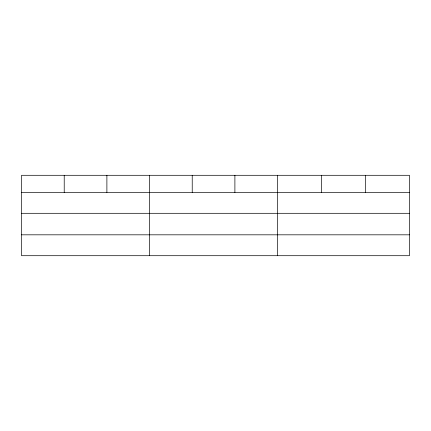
<?xml version="1.0" encoding="UTF-8"?>
<svg xmlns="http://www.w3.org/2000/svg" width="431" height="431" viewBox="0 0 431 431"><rect width="100%" height="100%" fill="white"/><g stroke="black" fill="none" stroke-linecap="round" stroke-linejoin="round"><path stroke-width="0.65" d="M409.45 213.307L409.45 175.298L21.55 175.298L21.55 255.702L409.45 255.702L409.45 213.307L21.55 213.307M21.55 192.431L409.45 192.431M21.55 234.82L409.45 234.82M365.488 175.298L365.488 192.431M321.526 175.298L321.526 192.431M277.564 175.298L277.564 255.702M234.895 175.298L234.895 192.431M192.226 175.298L192.226 192.431M149.557 175.298L149.557 255.702M106.888 175.298L106.888 192.431M64.219 175.298L64.219 192.431"/></g></svg>
